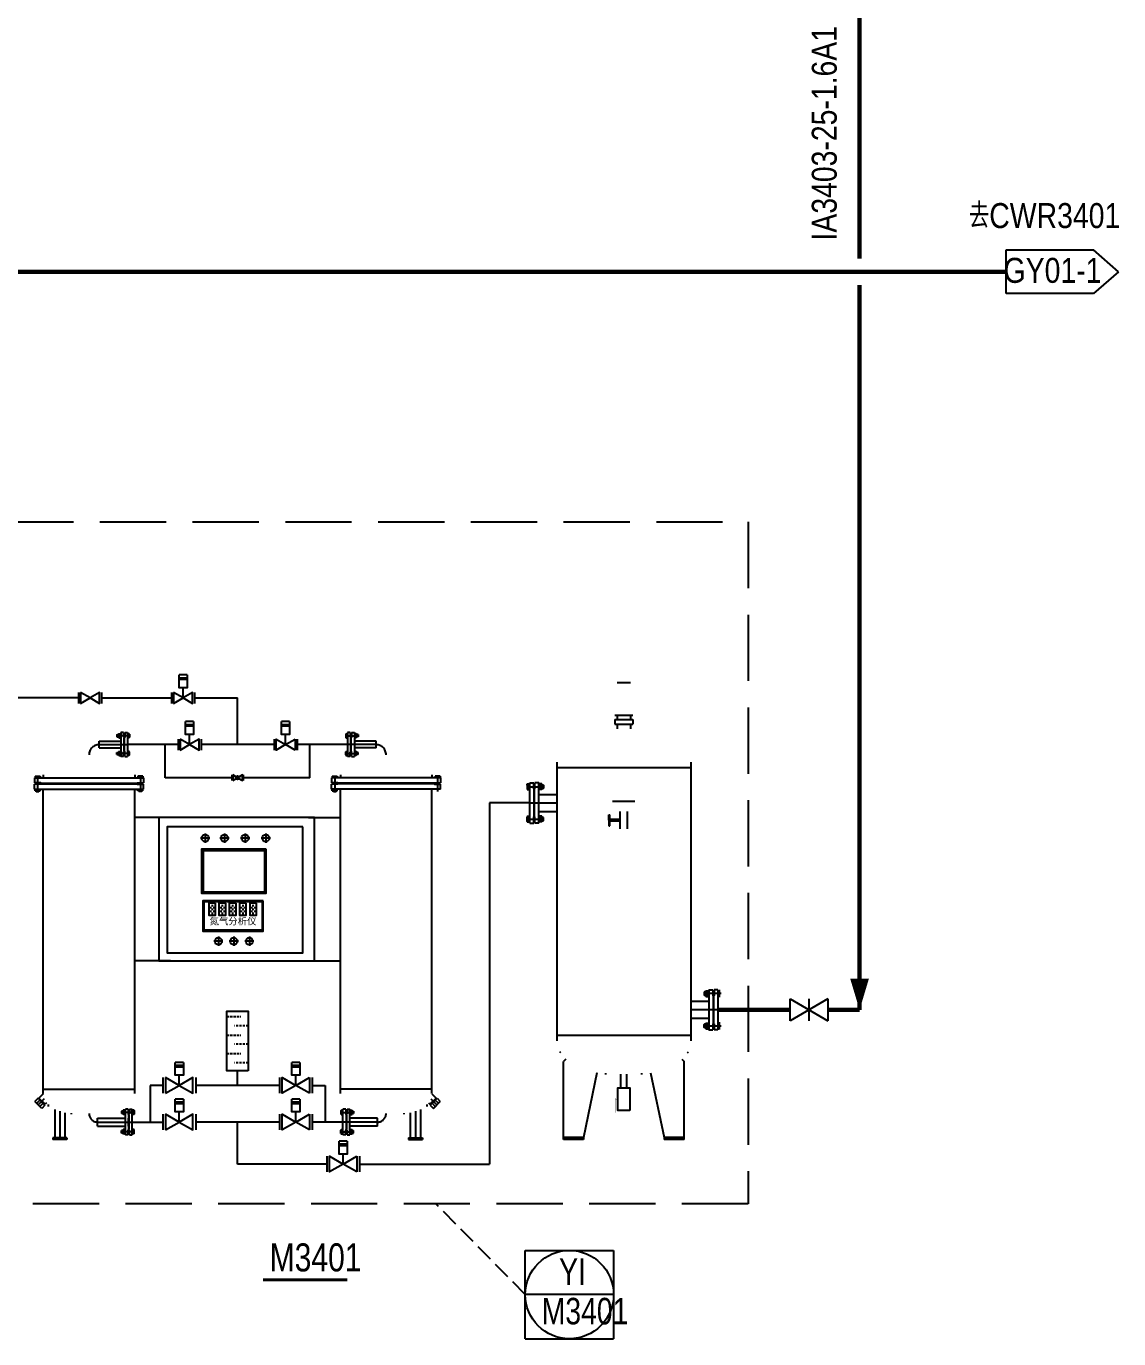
# Model space of a CAD drawing. Header units: millimetres. Extents: x 9671 to 25689, y -17516 to -2951.
# Drawn here: x 24796.7 to 24920.4, y -3363.1 to -3214.5 of the extents above; entities that cross this region are included whole.
import ezdxf
from ezdxf.enums import TextEntityAlignment as Align

# ---------------------------------------------------------------- set-up
doc = ezdxf.new("R2010")
doc.units = ezdxf.units.MM
for name, pattern in [('CENTER', [50.8, 31.75, -6.35, 6.35, -6.35]), ('DASH', [0.35, 0.25, -0.1]), ('HIDDEN', [0.375, 0.25, -0.125])]:
    doc.linetypes.add(name, pattern=pattern)
for name, color, linetype in [('instrument', 3, 'Continuous'), ('PUB_TEXT', 7, 'Continuous'), ('sb', 2, 'Continuous'), ('信号线', 6, 'DASH'), ('图框', 4, 'Continuous')]:
    doc.layers.add(name, color=color, linetype=linetype)
doc.layers.add('放空气管', color=7, linetype='o_LINE', lineweight=30)
doc.styles.add('SEI', font='vcadtxt1.shx', dxfattribs={"width": 0.8, "bigfont": 'vcadhz.shx'})
doc.styles.add('XUE 100', font='vcadtxt1.shx', dxfattribs={"width": 0.85, "bigfont": 'vcadhz.shx'})
doc.styles.add('标准绘图汉字', font='VCADTXT1', dxfattribs={"width": 0.8, "bigfont": 'VCADHZ'})
doc.linetypes.add('o_LINE', pattern='A,0.5,-0.2,["o",Standard,S=0.1,R=0,X=-0.1,Y=-0.05],-0.2', length=0.9)

msp = doc.modelspace()

# ---------------------------------------------------------------- linework, layer by layer
for p, q in [((24814.93, -3287.97), (24814, -3287.97)), ((24814.93, -3288.34), (24814, -3288.34)), ((24814.93, -3288.5), (24814, -3288.5)), ((24863.6, -3288.85), (24865.12, -3288.85)), ((24802.63, -3290.58), (24795.76, -3290.58)), ((24802.63, -3289.95), (24802.63, -3291.2)), ((24803.93, -3290.58), (24802.84, -3289.95)), ((24802.84, -3289.95), (24802.84, -3291.2)), ((24802.84, -3291.2), (24803.93, -3290.58)), ((24805.22, -3289.95), (24805.22, -3291.2)), ((24805.22, -3290.58), (24813.16, -3290.58)), ((24813.16, -3289.95), (24813.16, -3291.2)), ((24813.38, -3289.95), (24813.38, -3291.2)), ((24814.46, -3290.58), (24813.38, -3289.95)), ((24813.38, -3291.2), (24814.46, -3290.58)), ((24814.46, -3290.58), (24814.46, -3289.43)), ((24815.76, -3289.95), (24815.76, -3291.2)), ((24815.76, -3290.58), (24820.62, -3290.58)), ((24820.62, -3295.86), (24820.62, -3290.58)), ((24815.65, -3293.26), (24814.73, -3293.26)), ((24815.65, -3293.62), (24814.73, -3293.62)), ((24815.65, -3293.78), (24814.73, -3293.78)), ((24826.52, -3293.26), (24825.6, -3293.26)), ((24826.52, -3293.62), (24825.6, -3293.62)), ((24826.52, -3293.78), (24825.6, -3293.78)), ((24863.35, -3292.53), (24865.37, -3292.53)), ((24863.35, -3293.03), (24865.37, -3293.03)), ((24863.35, -3293.03), (24863.35, -3293.54)), ((24863.35, -3293.54), (24865.37, -3293.54)), ((24863.6, -3292.53), (24863.6, -3293.03)), ((24863.6, -3293.54), (24863.6, -3294.06)), ((24864.02, -3292.53), (24864.7, -3292.53)), ((24865.12, -3292.53), (24865.12, -3293.03)), ((24865.12, -3293.54), (24865.12, -3294.06)), ((24865.37, -3293.03), (24865.37, -3293.54)), ((24806.97, -3294.74), (24806.98, -3294.73)), ((24806.97, -3294.74), (24806.97, -3294.98)), ((24806.97, -3294.98), (24806.98, -3294.99)), ((24806.98, -3294.73), (24806.98, -3294.99)), ((24806.98, -3294.73), (24807.16, -3294.73)), ((24806.98, -3294.99), (24807.16, -3294.99)), ((24807.16, -3294.69), (24807.16, -3295.03)), ((24807.18, -3294.63), (24807.36, -3294.63)), ((24807.18, -3294.75), (24807.36, -3294.75)), ((24807.18, -3294.97), (24807.36, -3294.97)), ((24807.18, -3295.08), (24807.36, -3295.08)), ((24807.36, -3294.6), (24807.36, -3295.12)), ((24807.36, -3294.6), (24807.4, -3294.6)), ((24807.36, -3295.12), (24807.4, -3295.12)), ((24807.4, -3294.51), (24807.4, -3297.22)), ((24807.71, -3294.51), (24807.4, -3294.51)), ((24807.71, -3294.51), (24807.71, -3295.04)), ((24807.71, -3294.73), (24807.87, -3294.73)), ((24807.71, -3294.99), (24807.87, -3294.99)), ((24807.77, -3296.62), (24807.77, -3295.1)), ((24807.81, -3295.1), (24807.77, -3295.1)), ((24807.81, -3296.62), (24807.81, -3295.1)), ((24807.87, -3294.51), (24807.87, -3295.04)), ((24807.87, -3294.51), (24808.17, -3294.51)), ((24808.17, -3294.51), (24808.17, -3297.22)), ((24808.36, -3294.63), (24808.17, -3294.63)), ((24808.36, -3294.75), (24808.17, -3294.75)), ((24808.36, -3294.97), (24808.17, -3294.97)), ((24808.36, -3295.08), (24808.17, -3295.08)), ((24808.38, -3294.69), (24808.38, -3295.03)), ((24813.89, -3295.24), (24813.89, -3296.49)), ((24815.19, -3295.86), (24814.11, -3295.24)), ((24814.11, -3295.24), (24814.11, -3296.49)), ((24815.19, -3295.86), (24815.19, -3294.72)), ((24816.49, -3295.24), (24816.49, -3296.49)), ((24824.76, -3295.24), (24824.76, -3296.49)), ((24826.06, -3295.86), (24826.06, -3294.72)), ((24826.06, -3295.86), (24827.14, -3295.24)), ((24827.14, -3295.24), (24827.14, -3296.49)), ((24827.36, -3295.24), (24827.36, -3296.49)), ((24832.87, -3294.69), (24832.87, -3295.03)), ((24832.89, -3294.63), (24833.08, -3294.63)), ((24832.89, -3294.75), (24833.08, -3294.75)), ((24832.89, -3294.97), (24833.08, -3294.97)), ((24832.89, -3295.08), (24833.08, -3295.08)), ((24833.08, -3294.51), (24833.08, -3297.22)), ((24833.38, -3294.51), (24833.08, -3294.51)), ((24833.38, -3294.51), (24833.38, -3295.04)), ((24833.54, -3294.73), (24833.38, -3294.73)), ((24833.54, -3294.99), (24833.38, -3294.99)), ((24833.44, -3296.62), (24833.44, -3295.1)), ((24833.44, -3295.1), (24833.48, -3295.1)), ((24833.48, -3296.62), (24833.48, -3295.1)), ((24833.54, -3294.51), (24833.54, -3295.04)), ((24833.54, -3294.51), (24833.85, -3294.51)), ((24833.85, -3294.51), (24833.85, -3297.22)), ((24833.89, -3294.6), (24833.85, -3294.6)), ((24833.89, -3295.12), (24833.85, -3295.12)), ((24833.89, -3294.6), (24833.89, -3295.12)), ((24834.07, -3294.63), (24833.89, -3294.63)), ((24834.07, -3294.75), (24833.89, -3294.75)), ((24834.07, -3294.97), (24833.89, -3294.97)), ((24834.07, -3295.08), (24833.89, -3295.08)), ((24834.09, -3294.69), (24834.09, -3295.03)), ((24834.27, -3294.73), (24834.09, -3294.73)), ((24834.27, -3294.99), (24834.09, -3294.99)), ((24834.27, -3294.73), (24834.27, -3294.99)), ((24834.28, -3294.74), (24834.27, -3294.73)), ((24834.28, -3294.98), (24834.27, -3294.99)), ((24834.28, -3294.74), (24834.28, -3294.98)), ((24804.95, -3296.24), (24804.95, -3295.48)), ((24804.95, -3295.48), (24807.4, -3295.48)), ((24804.95, -3296.24), (24807.4, -3296.24)), ((24806.97, -3296.75), (24806.98, -3296.74)), ((24806.97, -3296.99), (24806.97, -3296.75)), ((24806.98, -3297), (24806.98, -3296.74)), ((24806.98, -3296.74), (24807.16, -3296.74)), ((24807.16, -3297.04), (24807.16, -3296.69)), ((24807.18, -3296.64), (24807.36, -3296.64)), ((24807.18, -3296.75), (24807.36, -3296.75)), ((24807.36, -3297.13), (24807.36, -3296.61)), ((24807.36, -3296.61), (24807.4, -3296.61)), ((24807.71, -3297.22), (24807.71, -3296.69)), ((24807.71, -3296.74), (24807.87, -3296.74)), ((24807.81, -3296.62), (24807.77, -3296.62)), ((24807.87, -3297.22), (24807.87, -3296.69)), ((24813.89, -3295.86), (24808.17, -3295.86)), ((24808.36, -3296.64), (24808.17, -3296.64)), ((24808.36, -3296.75), (24808.17, -3296.75)), ((24808.38, -3297.04), (24808.38, -3296.69)), ((24812.44, -3299.61), (24812.44, -3295.86)), ((24814.11, -3296.49), (24815.19, -3295.86)), ((24824.76, -3295.86), (24816.49, -3295.86)), ((24827.14, -3296.49), (24826.06, -3295.86)), ((24833.08, -3295.86), (24827.36, -3295.86)), ((24828.81, -3299.61), (24828.81, -3295.86)), ((24832.87, -3297.04), (24832.87, -3296.69)), ((24832.89, -3296.64), (24833.08, -3296.64)), ((24832.89, -3296.75), (24833.08, -3296.75)), ((24833.38, -3297.22), (24833.38, -3296.69)), ((24833.54, -3296.74), (24833.38, -3296.74)), ((24833.44, -3296.62), (24833.48, -3296.62)), ((24833.54, -3297.22), (24833.54, -3296.69)), ((24836.3, -3295.48), (24833.85, -3295.48)), ((24836.3, -3296.24), (24833.85, -3296.24)), ((24833.89, -3296.61), (24833.85, -3296.61)), ((24833.89, -3297.13), (24833.89, -3296.61)), ((24834.07, -3296.64), (24833.89, -3296.64)), ((24834.07, -3296.75), (24833.89, -3296.75)), ((24834.09, -3297.04), (24834.09, -3296.69)), ((24834.27, -3296.74), (24834.09, -3296.74)), ((24834.27, -3297), (24834.27, -3296.74)), ((24834.28, -3296.75), (24834.27, -3296.74)), ((24834.28, -3296.99), (24834.28, -3296.75)), ((24836.3, -3296.24), (24836.3, -3295.48)), ((24806.97, -3296.99), (24806.98, -3297)), ((24806.98, -3297), (24807.16, -3297)), ((24807.18, -3296.98), (24807.36, -3296.98)), ((24807.18, -3297.09), (24807.36, -3297.09)), ((24807.36, -3297.13), (24807.4, -3297.13)), ((24807.71, -3297.22), (24807.4, -3297.22)), ((24807.71, -3297), (24807.87, -3297)), ((24807.87, -3297.22), (24808.17, -3297.22)), ((24808.36, -3296.98), (24808.17, -3296.98)), ((24808.36, -3297.09), (24808.17, -3297.09)), ((24832.89, -3296.98), (24833.08, -3296.98)), ((24832.89, -3297.09), (24833.08, -3297.09)), ((24833.38, -3297.22), (24833.08, -3297.22)), ((24833.54, -3297), (24833.38, -3297)), ((24833.54, -3297.22), (24833.85, -3297.22)), ((24833.89, -3297.13), (24833.85, -3297.13)), ((24834.07, -3296.98), (24833.89, -3296.98)), ((24834.07, -3297.09), (24833.89, -3297.09)), ((24834.27, -3297), (24834.09, -3297)), ((24834.28, -3296.99), (24834.27, -3297)), ((24856.77, -3297.84), (24856.77, -3329.39)), ((24871.94, -3297.84), (24871.94, -3329.39)), ((24797.63, -3299.63), (24809.97, -3299.63)), ((24797.63, -3299.63), (24797.63, -3300.19)), ((24797.7, -3299.43), (24797.7, -3299.63)), ((24797.7, -3299.43), (24798.26, -3299.43)), ((24797.84, -3299.43), (24797.84, -3299.63)), ((24798.12, -3299.43), (24798.12, -3299.63)), ((24798.26, -3299.43), (24798.26, -3299.63)), ((24798.62, -3299.27), (24798.62, -3299.63)), ((24808.98, -3299.27), (24808.98, -3299.63)), ((24809.35, -3299.43), (24809.35, -3299.63)), ((24809.9, -3299.43), (24809.35, -3299.43)), ((24809.49, -3299.43), (24809.49, -3299.63)), ((24809.76, -3299.43), (24809.76, -3299.63)), ((24809.9, -3299.43), (24809.9, -3299.63)), ((24809.97, -3299.63), (24809.97, -3300.19)), ((24819.98, -3299.61), (24812.44, -3299.61)), ((24819.98, -3299.29), (24819.98, -3299.92)), ((24820.62, -3299.61), (24820.08, -3299.29)), ((24820.08, -3299.29), (24820.08, -3299.92)), ((24820.08, -3299.92), (24820.62, -3299.61)), ((24821.27, -3299.29), (24821.27, -3299.92)), ((24828.81, -3299.61), (24821.27, -3299.61)), ((24843.62, -3299.63), (24831.27, -3299.63)), ((24831.27, -3299.63), (24831.27, -3300.19)), ((24831.35, -3299.43), (24831.9, -3299.43)), ((24831.35, -3299.43), (24831.35, -3299.63)), ((24831.49, -3299.43), (24831.49, -3299.63)), ((24831.76, -3299.43), (24831.76, -3299.63)), ((24831.9, -3299.43), (24831.9, -3299.63)), ((24832.27, -3299.27), (24832.27, -3299.63)), ((24842.62, -3299.27), (24842.62, -3299.63)), ((24842.99, -3299.43), (24842.99, -3299.63)), ((24843.55, -3299.43), (24842.99, -3299.43)), ((24843.13, -3299.43), (24843.13, -3299.63)), ((24843.41, -3299.43), (24843.41, -3299.63)), ((24843.55, -3299.43), (24843.55, -3299.63)), ((24843.62, -3299.63), (24843.62, -3300.19)), ((24856.77, -3298.47), (24871.94, -3298.47)), ((24798.34, -3300.19), (24797.63, -3300.19)), ((24797.63, -3300.89), (24797.63, -3300.33)), ((24798.34, -3300.33), (24797.63, -3300.33)), ((24797.63, -3300.89), (24809.97, -3300.89)), ((24797.7, -3301.09), (24797.7, -3300.89)), ((24797.7, -3301.09), (24798.26, -3301.09)), ((24797.82, -3300.19), (24797.82, -3300.33)), ((24797.82, -3301.09), (24797.82, -3301.17)), ((24797.82, -3301.17), (24798.14, -3301.17)), ((24797.84, -3301.09), (24797.84, -3300.89)), ((24798.12, -3301.09), (24798.12, -3300.89)), ((24798.14, -3300.19), (24798.14, -3300.33)), ((24798.14, -3301.09), (24798.14, -3301.17)), ((24798.26, -3301.09), (24798.26, -3300.89)), ((24798.38, -3300.23), (24798.34, -3300.19)), ((24798.38, -3300.29), (24798.34, -3300.33)), ((24798.38, -3300.23), (24809.22, -3300.23)), ((24798.38, -3300.29), (24798.38, -3300.23)), ((24798.38, -3300.29), (24809.22, -3300.29)), ((24798.62, -3335.37), (24798.62, -3300.89)), ((24808.98, -3335.37), (24808.98, -3300.89)), ((24809.22, -3300.23), (24809.26, -3300.19)), ((24809.22, -3300.29), (24809.22, -3300.23)), ((24809.22, -3300.29), (24809.26, -3300.33)), ((24809.26, -3300.19), (24809.97, -3300.19)), ((24809.26, -3300.19), (24809.46, -3300.19)), ((24809.26, -3300.33), (24809.97, -3300.33)), ((24809.26, -3300.33), (24809.46, -3300.33)), ((24809.35, -3301.09), (24809.35, -3300.89)), ((24809.9, -3301.09), (24809.35, -3301.09)), ((24809.46, -3300.19), (24809.46, -3300.33)), ((24809.46, -3301.09), (24809.46, -3301.17)), ((24809.78, -3301.17), (24809.46, -3301.17)), ((24809.49, -3301.09), (24809.49, -3300.89)), ((24809.76, -3301.09), (24809.76, -3300.89)), ((24809.78, -3300.19), (24809.78, -3300.33)), ((24809.78, -3301.09), (24809.78, -3301.17)), ((24809.9, -3301.09), (24809.9, -3300.89)), ((24809.97, -3300.89), (24809.97, -3300.33)), ((24831.98, -3300.19), (24831.27, -3300.19)), ((24831.98, -3300.33), (24831.27, -3300.33)), ((24831.27, -3300.89), (24831.27, -3300.33)), ((24843.62, -3300.89), (24831.27, -3300.89)), ((24831.35, -3301.09), (24831.35, -3300.89)), ((24831.35, -3301.09), (24831.9, -3301.09)), ((24831.47, -3300.19), (24831.47, -3300.33)), ((24831.47, -3301.09), (24831.47, -3301.17)), ((24831.47, -3301.17), (24831.79, -3301.17)), ((24831.49, -3301.09), (24831.49, -3300.89)), ((24831.76, -3301.09), (24831.76, -3300.89)), ((24831.98, -3300.19), (24831.79, -3300.19)), ((24831.79, -3300.19), (24831.79, -3300.33)), ((24831.98, -3300.33), (24831.79, -3300.33)), ((24831.79, -3301.09), (24831.79, -3301.17)), ((24831.9, -3301.09), (24831.9, -3300.89)), ((24832.03, -3300.23), (24831.98, -3300.19)), ((24832.03, -3300.29), (24831.98, -3300.33)), ((24842.87, -3300.23), (24832.03, -3300.23)), ((24832.03, -3300.29), (24832.03, -3300.23)), ((24842.87, -3300.29), (24832.03, -3300.29)), ((24832.27, -3335.37), (24832.27, -3300.89)), ((24842.62, -3335.37), (24842.62, -3300.89)), ((24842.87, -3300.23), (24842.91, -3300.19)), ((24842.87, -3300.29), (24842.87, -3300.23)), ((24842.87, -3300.29), (24842.91, -3300.33)), ((24842.91, -3300.19), (24843.62, -3300.19)), ((24842.91, -3300.33), (24843.62, -3300.33)), ((24843.11, -3300.19), (24843.11, -3300.33)), ((24843.43, -3300.19), (24843.43, -3300.33)), ((24843.62, -3300.89), (24843.62, -3300.33)), ((24853.4, -3300.4), (24853.4, -3300.87)), ((24853.43, -3300.31), (24853.7, -3300.31)), ((24853.43, -3300.49), (24853.7, -3300.49)), ((24853.43, -3300.78), (24853.7, -3300.78)), ((24853.43, -3300.96), (24853.7, -3300.96)), ((24853.7, -3304.74), (24853.7, -3300.19)), ((24853.7, -3300.19), (24854.15, -3300.19)), ((24854.15, -3300.83), (24854.15, -3300.19)), ((24854.15, -3300.43), (24854.3, -3300.43)), ((24854.15, -3300.86), (24854.15, -3300.83)), ((24854.15, -3300.83), (24854.3, -3300.83)), ((24854.2, -3300.92), (24854.15, -3300.86)), ((24854.2, -3304.01), (24854.2, -3300.92)), ((24854.2, -3300.92), (24854.24, -3300.92)), ((24854.24, -3300.92), (24854.3, -3300.86)), ((24854.24, -3304.01), (24854.24, -3300.92)), ((24854.3, -3300.83), (24854.3, -3300.19)), ((24854.75, -3300.19), (24854.3, -3300.19)), ((24854.3, -3300.86), (24854.3, -3300.83)), ((24854.75, -3304.74), (24854.75, -3300.19)), ((24854.8, -3300.26), (24854.75, -3300.26)), ((24854.8, -3301.01), (24854.75, -3301.01)), ((24854.8, -3300.26), (24854.8, -3301.01)), ((24855.06, -3300.31), (24854.8, -3300.31)), ((24855.06, -3300.49), (24854.8, -3300.49)), ((24855.06, -3300.78), (24854.8, -3300.78)), ((24855.06, -3300.96), (24854.8, -3300.96)), ((24855.1, -3300.4), (24855.1, -3300.87)), ((24855.1, -3300.43), (24855.22, -3300.43)), ((24855.1, -3300.83), (24855.22, -3300.83)), ((24855.22, -3300.43), (24855.25, -3300.46)), ((24855.22, -3300.43), (24855.22, -3300.83)), ((24855.25, -3300.81), (24855.22, -3300.83)), ((24855.25, -3300.46), (24855.25, -3300.81)), ((24849.16, -3302.47), (24849.16, -3343.35)), ((24853.7, -3302.47), (24849.16, -3302.47)), ((24854.75, -3301.5), (24856.77, -3301.5)), ((24813.02, -3304.13), (24808.98, -3304.13)), ((24828.65, -3304.13), (24832.27, -3304.13)), ((24853.4, -3304.53), (24853.4, -3304.06)), ((24853.43, -3303.97), (24853.7, -3303.97)), ((24853.43, -3304.16), (24853.7, -3304.16)), ((24854.15, -3304.07), (24854.2, -3304.01)), ((24854.15, -3304.1), (24854.15, -3304.07)), ((24854.15, -3304.74), (24854.15, -3304.1)), ((24854.15, -3304.1), (24854.3, -3304.1)), ((24854.2, -3304.01), (24854.24, -3304.01)), ((24854.3, -3304.07), (24854.24, -3304.01)), ((24854.3, -3304.1), (24854.3, -3304.07)), ((24854.3, -3304.74), (24854.3, -3304.1)), ((24854.75, -3303.43), (24856.77, -3303.43)), ((24854.8, -3303.92), (24854.75, -3303.92)), ((24854.8, -3304.67), (24854.8, -3303.92)), ((24855.06, -3303.97), (24854.8, -3303.97)), ((24855.06, -3304.16), (24854.8, -3304.16)), ((24855.1, -3304.53), (24855.1, -3304.06)), ((24855.1, -3304.1), (24855.22, -3304.1)), ((24855.22, -3304.5), (24855.22, -3304.1)), ((24855.25, -3304.12), (24855.22, -3304.1)), ((24855.25, -3304.48), (24855.25, -3304.12)), ((24862.66, -3303.81), (24862.77, -3303.81)), ((24862.66, -3304.43), (24862.66, -3303.81)), ((24862.77, -3305.05), (24862.77, -3303.81)), ((24863.93, -3305.41), (24863.93, -3303.45)), ((24864.78, -3305.41), (24864.78, -3303.45)), ((24853.43, -3304.44), (24853.7, -3304.44)), ((24853.43, -3304.62), (24853.7, -3304.62)), ((24853.7, -3304.74), (24854.15, -3304.74)), ((24854.15, -3304.5), (24854.3, -3304.5)), ((24854.75, -3304.74), (24854.3, -3304.74)), ((24854.8, -3304.67), (24854.75, -3304.67)), ((24855.06, -3304.44), (24854.8, -3304.44)), ((24855.06, -3304.62), (24854.8, -3304.62)), ((24855.1, -3304.5), (24855.22, -3304.5)), ((24855.22, -3304.5), (24855.25, -3304.48)), ((24862.66, -3304.43), (24862.66, -3305.05)), ((24862.66, -3305.05), (24862.77, -3305.05)), ((24863.93, -3304.33), (24862.77, -3304.33)), ((24863.93, -3304.54), (24862.77, -3304.54)), ((24817.57, -3314.22), (24817.57, -3314.42)), ((24817.85, -3314.11), (24817.66, -3314.11)), ((24817.85, -3314.52), (24817.66, -3314.52)), ((24817.94, -3314.22), (24817.94, -3314.42)), ((24818.73, -3314.22), (24818.73, -3314.42)), ((24818.73, -3314.22), (24818.73, -3314.42)), ((24819.01, -3314.11), (24818.82, -3314.11)), ((24819.01, -3314.52), (24818.82, -3314.52)), ((24819.01, -3314.11), (24818.83, -3314.11)), ((24819.01, -3314.52), (24818.83, -3314.52)), ((24819.1, -3314.22), (24819.1, -3314.42)), ((24819.11, -3314.22), (24819.11, -3314.42)), ((24819.89, -3314.22), (24819.89, -3314.42)), ((24820.18, -3314.11), (24819.99, -3314.11)), ((24820.18, -3314.52), (24819.99, -3314.52)), ((24820.27, -3314.22), (24820.27, -3314.42)), ((24821.04, -3314.22), (24821.04, -3314.42)), ((24821.32, -3314.11), (24821.13, -3314.11)), ((24821.32, -3314.52), (24821.13, -3314.52)), ((24821.41, -3314.22), (24821.41, -3314.42)), ((24822.2, -3314.22), (24822.2, -3314.42)), ((24822.48, -3314.11), (24822.29, -3314.11)), ((24822.48, -3314.52), (24822.29, -3314.52)), ((24822.57, -3314.22), (24822.57, -3314.42)), ((24817.57, -3314.63), (24817.57, -3314.83)), ((24817.66, -3314.93), (24817.85, -3314.93)), ((24817.94, -3314.63), (24817.94, -3314.83)), ((24818.73, -3314.63), (24818.73, -3314.83)), ((24818.73, -3314.63), (24818.73, -3314.83)), ((24818.82, -3314.93), (24819.01, -3314.93)), ((24818.83, -3314.93), (24819.01, -3314.93)), ((24819.1, -3314.63), (24819.1, -3314.83)), ((24819.11, -3314.63), (24819.11, -3314.83)), ((24819.89, -3314.63), (24819.89, -3314.83)), ((24819.99, -3314.93), (24820.18, -3314.93)), ((24820.27, -3314.63), (24820.27, -3314.83)), ((24821.04, -3314.63), (24821.04, -3314.83)), ((24821.13, -3314.93), (24821.32, -3314.93)), ((24821.41, -3314.63), (24821.41, -3314.83)), ((24822.2, -3314.63), (24822.2, -3314.83)), ((24822.29, -3314.93), (24822.48, -3314.93)), ((24822.57, -3314.63), (24822.57, -3314.83)), ((24813.02, -3320.35), (24808.98, -3320.35)), ((24828.65, -3320.35), (24832.27, -3320.35)), ((24873.97, -3324.93), (24871.94, -3324.93)), ((24873.49, -3323.85), (24873.47, -3323.88)), ((24873.47, -3323.88), (24873.47, -3324.23)), ((24873.47, -3324.23), (24873.49, -3324.26)), ((24873.49, -3323.85), (24873.49, -3324.26)), ((24873.62, -3323.85), (24873.49, -3323.85)), ((24873.62, -3324.26), (24873.49, -3324.26)), ((24873.62, -3323.82), (24873.62, -3324.29)), ((24873.65, -3323.73), (24873.92, -3323.73)), ((24873.65, -3323.91), (24873.92, -3323.91)), ((24873.65, -3324.2), (24873.92, -3324.2)), ((24873.65, -3324.38), (24873.92, -3324.38)), ((24873.92, -3323.69), (24873.92, -3324.43)), ((24873.92, -3323.69), (24873.97, -3323.69)), ((24873.92, -3324.43), (24873.97, -3324.43)), ((24873.97, -3323.61), (24873.97, -3328.16)), ((24873.97, -3323.61), (24874.42, -3323.61)), ((24874.42, -3323.61), (24874.42, -3324.26)), ((24874.57, -3323.85), (24874.42, -3323.85)), ((24874.42, -3324.26), (24874.42, -3324.28)), ((24874.57, -3324.26), (24874.42, -3324.26)), ((24874.42, -3324.28), (24874.47, -3324.35)), ((24874.47, -3324.35), (24874.47, -3327.43)), ((24874.51, -3324.35), (24874.47, -3324.35)), ((24874.57, -3324.28), (24874.51, -3324.35)), ((24874.51, -3324.35), (24874.51, -3327.43)), ((24874.57, -3323.61), (24874.57, -3324.26)), ((24875.02, -3323.61), (24874.57, -3323.61)), ((24874.57, -3324.26), (24874.57, -3324.28)), ((24875.02, -3323.61), (24875.02, -3328.16)), ((24875.28, -3323.73), (24875.02, -3323.73)), ((24875.28, -3323.91), (24875.02, -3323.91)), ((24875.28, -3324.2), (24875.02, -3324.2)), ((24875.28, -3324.38), (24875.02, -3324.38)), ((24873.97, -3326.85), (24871.94, -3326.85)), ((24873.47, -3327.54), (24873.49, -3327.52)), ((24873.47, -3327.9), (24873.47, -3327.54)), ((24873.49, -3327.92), (24873.47, -3327.9)), ((24873.49, -3327.92), (24873.49, -3327.52)), ((24873.62, -3327.52), (24873.49, -3327.52)), ((24873.62, -3327.92), (24873.49, -3327.92)), ((24873.62, -3327.96), (24873.62, -3327.49)), ((24873.65, -3327.4), (24873.92, -3327.4)), ((24873.65, -3327.58), (24873.92, -3327.58)), ((24873.65, -3327.86), (24873.92, -3327.86)), ((24873.92, -3327.34), (24873.97, -3327.34)), ((24873.92, -3328.09), (24873.92, -3327.34)), ((24874.47, -3327.43), (24874.42, -3327.49)), ((24874.42, -3327.49), (24874.42, -3327.52)), ((24874.42, -3327.52), (24874.42, -3328.16)), ((24874.57, -3327.52), (24874.42, -3327.52)), ((24874.57, -3327.92), (24874.42, -3327.92)), ((24874.51, -3327.43), (24874.47, -3327.43)), ((24874.51, -3327.43), (24874.57, -3327.49)), ((24874.57, -3327.49), (24874.57, -3327.52)), ((24874.57, -3327.52), (24874.57, -3328.16)), ((24875.28, -3327.4), (24875.02, -3327.4)), ((24875.28, -3327.58), (24875.02, -3327.58)), ((24875.28, -3327.86), (24875.02, -3327.86)), ((24856.77, -3328.76), (24871.94, -3328.76)), ((24873.65, -3328.04), (24873.92, -3328.04)), ((24873.92, -3328.09), (24873.97, -3328.09)), ((24873.97, -3328.16), (24874.42, -3328.16)), ((24875.02, -3328.16), (24874.57, -3328.16)), ((24875.28, -3328.04), (24875.02, -3328.04)), ((24857.19, -3330.64), (24857.08, -3330.75)), ((24871.52, -3330.64), (24871.63, -3330.75)), ((24814.49, -3331.83), (24813.56, -3331.83)), ((24814.49, -3332.2), (24813.56, -3332.2)), ((24814.49, -3332.36), (24813.56, -3332.36)), ((24827.69, -3331.83), (24826.76, -3331.83)), ((24827.69, -3332.2), (24826.76, -3332.2)), ((24827.69, -3332.36), (24826.76, -3332.36)), ((24857.78, -3331.48), (24857.53, -3331.73)), ((24857.53, -3340.58), (24857.53, -3331.73)), ((24870.93, -3331.48), (24871.19, -3331.73)), ((24871.19, -3340.58), (24871.19, -3331.73)), ((24812.17, -3333.55), (24812.17, -3335.33)), ((24812.48, -3333.55), (24812.48, -3335.33)), ((24814.03, -3334.44), (24812.48, -3333.55)), ((24814.03, -3334.44), (24814.03, -3333.29)), ((24815.88, -3333.55), (24815.88, -3335.33)), ((24820.62, -3334.44), (24820.62, -3332.8)), ((24825.37, -3333.55), (24825.37, -3335.33)), ((24827.22, -3334.44), (24827.22, -3333.29)), ((24827.22, -3334.44), (24828.77, -3333.55)), ((24828.77, -3333.55), (24828.77, -3335.33)), ((24829.08, -3333.55), (24829.08, -3335.33)), ((24861.32, -3333.02), (24859.81, -3340.33)), ((24862.33, -3333.2), (24862.33, -3333.04)), ((24864.02, -3334.7), (24864.02, -3333.18)), ((24864.7, -3334.7), (24864.7, -3333.18)), ((24866.38, -3333.2), (24866.38, -3333.04)), ((24867.39, -3333.02), (24868.91, -3340.33)), ((24798.62, -3335.38), (24798.13, -3335.87)), ((24798.62, -3334.86), (24808.98, -3334.86)), ((24810.71, -3334.44), (24810.71, -3338.59)), ((24812.17, -3334.44), (24810.71, -3334.44)), ((24812.48, -3335.33), (24814.03, -3334.44)), ((24825.37, -3334.44), (24815.88, -3334.44)), ((24828.77, -3335.33), (24827.22, -3334.44)), ((24829.08, -3334.44), (24830.54, -3334.44)), ((24830.54, -3334.44), (24830.54, -3338.59)), ((24842.62, -3334.86), (24832.27, -3334.86)), ((24842.62, -3335.38), (24843.12, -3335.87)), ((24864.02, -3334.7), (24864.7, -3334.7)), ((24798.03, -3335.9), (24797.67, -3336.26)), ((24798.45, -3337.04), (24797.67, -3336.26)), ((24798.24, -3336.12), (24797.89, -3336.47)), ((24798.81, -3336.68), (24798.03, -3335.9)), ((24798.16, -3335.91), (24798.1, -3335.97)), ((24798.84, -3336.58), (24798.13, -3335.87)), ((24798.6, -3336.47), (24798.24, -3336.83)), ((24798.81, -3336.68), (24798.45, -3337.04)), ((24798.8, -3336.55), (24798.74, -3336.61)), ((24799, -3336.42), (24798.84, -3336.58)), ((24799.19, -3336.62), (24799.19, -3336.82)), ((24814.49, -3335.99), (24813.56, -3335.99)), ((24814.49, -3336.35), (24813.56, -3336.35)), ((24814.49, -3336.51), (24813.56, -3336.51)), ((24827.69, -3335.99), (24826.76, -3335.99)), ((24827.69, -3336.35), (24826.76, -3336.35)), ((24827.69, -3336.51), (24826.76, -3336.51)), ((24842.06, -3336.62), (24842.06, -3336.82)), ((24842.25, -3336.42), (24842.41, -3336.58)), ((24842.41, -3336.58), (24843.12, -3335.87)), ((24842.44, -3336.68), (24843.22, -3335.9)), ((24842.44, -3336.68), (24842.8, -3337.04)), ((24842.45, -3336.55), (24842.51, -3336.61)), ((24842.65, -3336.47), (24843.01, -3336.83)), ((24842.8, -3337.04), (24843.58, -3336.26)), ((24843.01, -3336.12), (24843.36, -3336.47)), ((24843.09, -3335.91), (24843.15, -3335.97)), ((24843.22, -3335.9), (24843.58, -3336.26)), ((24799.92, -3337.15), (24799.92, -3340.38)), ((24801.07, -3337.54), (24801.07, -3340.38)), ((24801.8, -3337.59), (24801.8, -3337.71)), ((24804.77, -3339.05), (24804.77, -3338.14)), ((24804.77, -3338.14), (24807.92, -3338.14)), ((24807.51, -3337.34), (24807.5, -3337.35)), ((24807.5, -3337.35), (24807.5, -3337.63)), ((24807.51, -3337.64), (24807.5, -3337.63)), ((24807.51, -3337.34), (24807.51, -3337.64)), ((24807.63, -3337.34), (24807.51, -3337.34)), ((24807.63, -3337.64), (24807.51, -3337.64)), ((24807.63, -3337.3), (24807.63, -3337.68)), ((24807.88, -3337.25), (24807.66, -3337.25)), ((24807.88, -3337.37), (24807.66, -3337.37)), ((24807.88, -3337.61), (24807.66, -3337.61)), ((24807.88, -3337.73), (24807.66, -3337.73)), ((24807.88, -3337.22), (24807.88, -3337.76)), ((24807.88, -3337.22), (24807.92, -3337.22)), ((24807.88, -3337.76), (24807.92, -3337.76)), ((24807.92, -3340.05), (24807.92, -3337.14)), ((24808.23, -3337.14), (24807.92, -3337.14)), ((24808.23, -3337.14), (24808.23, -3337.66)), ((24808.37, -3337.34), (24808.23, -3337.34)), ((24808.37, -3337.64), (24808.23, -3337.64)), ((24808.28, -3337.76), (24808.28, -3339.43)), ((24808.33, -3337.76), (24808.28, -3337.76)), ((24808.28, -3339.05), (24808.28, -3338.14)), ((24808.33, -3337.76), (24808.33, -3339.43)), ((24808.37, -3337.14), (24808.37, -3337.66)), ((24808.37, -3337.14), (24808.69, -3337.14)), ((24808.69, -3340.05), (24808.69, -3337.14)), ((24808.91, -3337.25), (24808.69, -3337.25)), ((24808.91, -3337.37), (24808.69, -3337.37)), ((24808.91, -3337.61), (24808.69, -3337.61)), ((24808.91, -3337.73), (24808.69, -3337.73)), ((24808.93, -3337.3), (24808.93, -3337.68)), ((24812.17, -3337.7), (24812.17, -3339.48)), ((24812.48, -3337.7), (24812.48, -3339.48)), ((24814.03, -3338.59), (24812.48, -3337.7)), ((24814.03, -3338.59), (24814.03, -3337.45)), ((24815.88, -3337.7), (24815.88, -3339.48)), ((24825.37, -3337.7), (24825.37, -3339.48)), ((24827.22, -3338.59), (24827.22, -3337.45)), ((24827.22, -3338.59), (24828.77, -3337.7)), ((24828.77, -3337.7), (24828.77, -3339.48)), ((24829.08, -3337.7), (24829.08, -3339.48)), ((24832.32, -3337.3), (24832.32, -3337.68)), ((24832.34, -3337.25), (24832.56, -3337.25)), ((24832.34, -3337.37), (24832.56, -3337.37)), ((24832.34, -3337.61), (24832.56, -3337.61)), ((24832.34, -3337.73), (24832.56, -3337.73)), ((24832.56, -3340.05), (24832.56, -3337.14)), ((24832.88, -3337.14), (24832.56, -3337.14)), ((24832.88, -3337.14), (24832.88, -3337.66)), ((24832.88, -3337.34), (24833.02, -3337.34)), ((24832.88, -3337.64), (24833.02, -3337.64)), ((24832.92, -3337.76), (24832.92, -3339.43)), ((24832.92, -3337.76), (24832.97, -3337.76)), ((24832.97, -3337.76), (24832.97, -3339.43)), ((24832.97, -3339.05), (24832.97, -3338.14)), ((24833.02, -3337.14), (24833.02, -3337.66)), ((24833.02, -3337.14), (24833.33, -3337.14)), ((24833.33, -3340.05), (24833.33, -3337.14)), ((24833.37, -3337.22), (24833.33, -3337.22)), ((24833.37, -3337.76), (24833.33, -3337.76)), ((24836.48, -3338.14), (24833.33, -3338.14)), ((24833.37, -3337.22), (24833.37, -3337.76)), ((24833.37, -3337.25), (24833.59, -3337.25)), ((24833.37, -3337.37), (24833.59, -3337.37)), ((24833.37, -3337.61), (24833.59, -3337.61)), ((24833.37, -3337.73), (24833.59, -3337.73)), ((24833.61, -3337.3), (24833.61, -3337.68)), ((24833.61, -3337.34), (24833.74, -3337.34)), ((24833.61, -3337.64), (24833.74, -3337.64)), ((24833.74, -3337.34), (24833.75, -3337.35)), ((24833.74, -3337.34), (24833.74, -3337.64)), ((24833.74, -3337.64), (24833.75, -3337.63)), ((24833.75, -3337.35), (24833.75, -3337.63)), ((24836.48, -3339.05), (24836.48, -3338.14)), ((24839.45, -3337.59), (24839.45, -3337.71)), ((24840.18, -3337.54), (24840.18, -3340.38)), ((24841.33, -3337.15), (24841.33, -3340.38)), ((24804.77, -3339.05), (24807.92, -3339.05)), ((24807.51, -3339.55), (24807.5, -3339.56)), ((24807.5, -3339.84), (24807.5, -3339.56)), ((24807.51, -3339.85), (24807.5, -3339.84)), ((24807.63, -3339.55), (24807.51, -3339.55)), ((24807.51, -3339.85), (24807.51, -3339.55)), ((24807.63, -3339.85), (24807.51, -3339.85)), ((24807.63, -3339.88), (24807.63, -3339.51)), ((24807.88, -3339.45), (24807.66, -3339.45)), ((24807.88, -3339.58), (24807.66, -3339.58)), ((24807.88, -3339.82), (24807.66, -3339.82)), ((24807.88, -3339.97), (24807.88, -3339.43)), ((24807.88, -3339.43), (24807.92, -3339.43)), ((24808.23, -3340.05), (24808.23, -3339.52)), ((24808.37, -3339.55), (24808.23, -3339.55)), ((24808.37, -3339.85), (24808.23, -3339.85)), ((24808.33, -3339.43), (24808.28, -3339.43)), ((24808.37, -3340.05), (24808.37, -3339.52)), ((24808.69, -3338.59), (24812.17, -3338.59)), ((24808.91, -3339.45), (24808.69, -3339.45)), ((24808.91, -3339.58), (24808.69, -3339.58)), ((24808.91, -3339.82), (24808.69, -3339.82)), ((24808.93, -3339.88), (24808.93, -3339.51)), ((24812.48, -3339.48), (24814.03, -3338.59)), ((24825.37, -3338.59), (24815.88, -3338.59)), ((24820.62, -3343.35), (24820.62, -3338.59)), ((24828.77, -3339.48), (24827.22, -3338.59)), ((24832.56, -3338.59), (24829.08, -3338.59)), ((24832.32, -3339.88), (24832.32, -3339.51)), ((24832.34, -3339.45), (24832.56, -3339.45)), ((24832.34, -3339.58), (24832.56, -3339.58)), ((24832.34, -3339.82), (24832.56, -3339.82)), ((24832.88, -3340.05), (24832.88, -3339.52)), ((24832.88, -3339.55), (24833.02, -3339.55)), ((24832.88, -3339.85), (24833.02, -3339.85)), ((24832.92, -3339.43), (24832.97, -3339.43)), ((24833.02, -3340.05), (24833.02, -3339.52)), ((24836.48, -3339.05), (24833.33, -3339.05)), ((24833.37, -3339.43), (24833.33, -3339.43)), ((24833.37, -3339.97), (24833.37, -3339.43)), ((24833.37, -3339.45), (24833.59, -3339.45)), ((24833.37, -3339.58), (24833.59, -3339.58)), ((24833.37, -3339.82), (24833.59, -3339.82)), ((24833.61, -3339.88), (24833.61, -3339.51)), ((24833.61, -3339.55), (24833.74, -3339.55)), ((24833.61, -3339.85), (24833.74, -3339.85)), ((24833.74, -3339.85), (24833.74, -3339.55)), ((24833.74, -3339.55), (24833.75, -3339.56)), ((24833.74, -3339.85), (24833.75, -3339.84)), ((24833.75, -3339.84), (24833.75, -3339.56)), ((24801.29, -3340.38), (24799.69, -3340.38)), ((24801.29, -3340.58), (24799.69, -3340.58)), ((24801.29, -3340.38), (24801.29, -3340.58)), ((24807.88, -3339.94), (24807.66, -3339.94)), ((24807.88, -3339.97), (24807.92, -3339.97)), ((24808.23, -3340.05), (24807.92, -3340.05)), ((24808.37, -3340.05), (24808.69, -3340.05)), ((24808.91, -3339.94), (24808.69, -3339.94)), ((24833.04, -3340.75), (24832.11, -3340.75)), ((24833.04, -3341.11), (24832.11, -3341.11)), ((24833.04, -3341.27), (24832.11, -3341.27)), ((24832.34, -3339.94), (24832.56, -3339.94)), ((24832.88, -3340.05), (24832.56, -3340.05)), ((24833.02, -3340.05), (24833.33, -3340.05)), ((24833.37, -3339.97), (24833.33, -3339.97)), ((24833.37, -3339.94), (24833.59, -3339.94)), ((24839.96, -3340.38), (24841.56, -3340.38)), ((24839.96, -3340.38), (24839.96, -3340.58)), ((24839.96, -3340.58), (24841.56, -3340.58)), ((24859.81, -3340.33), (24857.53, -3340.33)), ((24859.81, -3340.58), (24857.53, -3340.58)), ((24859.81, -3340.33), (24859.81, -3340.58)), ((24871.19, -3340.33), (24868.91, -3340.33)), ((24868.91, -3340.33), (24868.91, -3340.58)), ((24871.19, -3340.58), (24868.91, -3340.58)), ((24830.72, -3342.46), (24830.72, -3344.24)), ((24832.57, -3343.35), (24832.57, -3342.21)), ((24832.57, -3343.35), (24834.12, -3342.46)), ((24834.12, -3342.46), (24834.12, -3344.24)), ((24834.43, -3342.46), (24834.43, -3344.24)), ((24830.72, -3343.35), (24820.62, -3343.35)), ((24834.12, -3344.24), (24832.57, -3343.35)), ((24834.43, -3343.35), (24849.16, -3343.35))]:
    msp.add_line(p, q)
at = {"color": 1, "linetype": 'CENTER'}
for p, q in [((24808.42, -3294.86), (24806.96, -3294.86)), ((24832.83, -3294.86), (24834.29, -3294.86)), ((24804.95, -3295.86), (24808.17, -3295.86)), ((24836.3, -3295.86), (24833.08, -3295.86)), ((24808.42, -3296.87), (24806.96, -3296.87)), ((24832.83, -3296.87), (24834.29, -3296.87)), ((24797.98, -3299.43), (24797.98, -3301.17)), ((24809.62, -3299.43), (24809.62, -3301.17)), ((24831.63, -3299.43), (24831.63, -3301.17)), ((24843.27, -3299.43), (24843.27, -3301.17)), ((24853.33, -3300.63), (24855.25, -3300.63)), ((24853.7, -3302.47), (24856.77, -3302.47)), ((24863.09, -3302.26), (24865.62, -3302.26)), ((24853.33, -3304.3), (24855.25, -3304.3)), ((24875.38, -3324.05), (24873.47, -3324.05)), ((24875.02, -3325.89), (24871.94, -3325.89)), ((24875.38, -3327.72), (24873.47, -3327.72)), ((24798.74, -3335.97), (24798.06, -3336.65)), ((24842.51, -3335.97), (24843.19, -3336.65)), ((24800.49, -3337.37), (24800.49, -3340.58)), ((24808.93, -3337.49), (24807.45, -3337.49)), ((24832.32, -3337.49), (24833.79, -3337.49)), ((24840.76, -3337.37), (24840.76, -3340.58)), ((24804.77, -3338.59), (24808.69, -3338.59)), ((24808.93, -3339.7), (24807.45, -3339.7)), ((24832.32, -3339.7), (24833.79, -3339.7)), ((24836.48, -3338.59), (24832.56, -3338.59)), ((24858.67, -3340.58), (24858.67, -3340.33)), ((24870.05, -3340.58), (24870.05, -3340.33))]:
    msp.add_line(p, q, dxfattribs=at)
at = {"color": 1}
for p, q in [((24806.97, -3294.74), (24807.16, -3294.74)), ((24806.97, -3294.98), (24807.16, -3294.98)), ((24834.28, -3294.74), (24834.09, -3294.74)), ((24834.28, -3294.98), (24834.09, -3294.98)), ((24806.97, -3296.75), (24807.16, -3296.75)), ((24834.28, -3296.75), (24834.09, -3296.75)), ((24806.97, -3296.99), (24807.16, -3296.99)), ((24834.28, -3296.99), (24834.09, -3296.99)), ((24817.47, -3306.44), (24816.44, -3306.44)), ((24816.96, -3305.92), (24816.96, -3306.97)), ((24819.66, -3306.44), (24818.62, -3306.44)), ((24819.15, -3305.92), (24819.15, -3306.97)), ((24822, -3306.44), (24820.96, -3306.44)), ((24821.49, -3305.92), (24821.49, -3306.97)), ((24824.34, -3306.44), (24823.3, -3306.44)), ((24823.83, -3305.92), (24823.83, -3306.97)), ((24818.97, -3318.12), (24817.93, -3318.12)), ((24818.46, -3317.6), (24818.46, -3318.64)), ((24820.72, -3318.12), (24819.68, -3318.12)), ((24820.72, -3318.12), (24819.68, -3318.12)), ((24820.21, -3317.6), (24820.21, -3318.64)), ((24820.21, -3317.6), (24820.21, -3318.64)), ((24822.47, -3318.12), (24821.43, -3318.12)), ((24821.96, -3317.6), (24821.96, -3318.64)), ((24807.63, -3337.35), (24807.5, -3337.35)), ((24807.63, -3337.63), (24807.5, -3337.63)), ((24833.61, -3337.35), (24833.75, -3337.35)), ((24833.61, -3337.63), (24833.75, -3337.63)), ((24807.63, -3339.56), (24807.5, -3339.56)), ((24807.63, -3339.84), (24807.5, -3339.84)), ((24833.61, -3339.56), (24833.75, -3339.56)), ((24833.61, -3339.84), (24833.75, -3339.84))]:
    msp.add_line(p, q, dxfattribs=at)
at = {"color": 4}
for p, q in [((24855.1, -3300.46), (24855.25, -3300.46)), ((24855.1, -3300.81), (24855.25, -3300.81)), ((24855.1, -3304.12), (24855.25, -3304.12)), ((24855.1, -3304.48), (24855.25, -3304.48)), ((24873.62, -3323.88), (24873.47, -3323.88)), ((24873.62, -3324.23), (24873.47, -3324.23)), ((24873.62, -3327.54), (24873.47, -3327.54)), ((24873.62, -3327.9), (24873.47, -3327.9))]:
    msp.add_line(p, q, dxfattribs=at)
at = {"color": 3, "linetype": 'HIDDEN'}
for p, q in [((24819.42, -3326.63), (24821.01, -3326.63)), ((24821.83, -3327.68), (24820.27, -3327.68)), ((24819.42, -3328.74), (24821.01, -3328.74)), ((24819.42, -3330.84), (24821.01, -3330.84)), ((24821.83, -3329.79), (24820.27, -3329.79)), ((24821.83, -3331.9), (24820.27, -3331.9))]:
    msp.add_line(p, q, dxfattribs=at)
at = {"linetype": 'CENTER'}
for p, q in [((24799.69, -3340.38), (24799.69, -3340.58)), ((24841.56, -3340.38), (24841.56, -3340.58))]:
    msp.add_line(p, q, dxfattribs=at)
for points in [[(24814.93, -3287.97), (24814.93, -3289.43), (24814, -3289.43), (24814, -3287.97)], [(24815.65, -3293.26), (24815.65, -3294.72), (24814.73, -3294.72), (24814.73, -3293.26)], [(24826.52, -3293.26), (24826.52, -3294.72), (24825.6, -3294.72), (24825.6, -3293.26)], [(24814.49, -3331.83), (24814.49, -3333.29), (24813.56, -3333.29), (24813.56, -3331.83)], [(24827.69, -3331.83), (24827.69, -3333.29), (24826.76, -3333.29), (24826.76, -3331.83)], [(24814.49, -3335.99), (24814.49, -3337.45), (24813.56, -3337.45), (24813.56, -3335.99)], [(24827.69, -3335.99), (24827.69, -3337.45), (24826.76, -3337.45), (24826.76, -3335.99)], [(24833.04, -3340.75), (24833.04, -3342.21), (24832.11, -3342.21), (24832.11, -3340.75)]]:
    msp.add_lwpolyline(points)
for points in [[(24803.93, -3290.58), (24805.01, -3291.2), (24805.01, -3289.95)], [(24814.46, -3290.58), (24815.54, -3291.2), (24815.54, -3289.95)], [(24815.19, -3295.86), (24816.27, -3296.49), (24816.27, -3295.24)], [(24826.06, -3295.86), (24824.98, -3296.49), (24824.98, -3295.24)], [(24820.62, -3299.61), (24821.17, -3299.92), (24821.17, -3299.29)], [(24829.32, -3304.13), (24811.72, -3304.13), (24811.72, -3320.35), (24829.32, -3320.35)], [(24828.03, -3305.18), (24812.66, -3305.18), (24812.66, -3319.42), (24828.03, -3319.42)], [(24823.86, -3307.71), (24816.55, -3307.71), (24816.55, -3312.68), (24823.86, -3312.68)], [(24823.72, -3307.87), (24816.72, -3307.87), (24816.72, -3312.54), (24823.72, -3312.54)], [(24823.52, -3313.55), (24816.71, -3313.55), (24816.71, -3316.97), (24823.52, -3316.97)], [(24823.43, -3313.65), (24816.81, -3313.65), (24816.81, -3316.83), (24823.43, -3316.83)], [(24821.83, -3332.8), (24819.42, -3332.8), (24819.42, -3326.03), (24821.83, -3326.03)], [(24814.03, -3334.44), (24815.57, -3335.33), (24815.57, -3333.55)], [(24827.22, -3334.44), (24825.68, -3335.33), (24825.68, -3333.55)], [(24865.02, -3337.28), (24863.69, -3337.28), (24863.69, -3334.7), (24865.02, -3334.7)], [(24814.03, -3338.59), (24815.57, -3339.48), (24815.57, -3337.7)], [(24827.22, -3338.59), (24825.68, -3339.48), (24825.68, -3337.7)], [(24832.57, -3343.35), (24831.03, -3344.24), (24831.03, -3342.46)]]:
    msp.add_lwpolyline(points, close=True)
at = {"color": 1}
for points in [[(24818.12, -3313.83), (24817.36, -3313.83), (24817.36, -3315.17), (24818.12, -3315.17)], [(24819.29, -3313.83), (24818.52, -3313.83), (24818.52, -3315.17), (24819.29, -3315.17)], [(24819.29, -3313.83), (24818.52, -3313.83), (24818.52, -3315.17), (24819.29, -3315.17)], [(24820.45, -3313.83), (24819.69, -3313.83), (24819.69, -3315.17), (24820.45, -3315.17)], [(24821.6, -3313.83), (24820.83, -3313.83), (24820.83, -3315.17), (24821.6, -3315.17)], [(24822.78, -3313.83), (24822.01, -3313.83), (24822.01, -3315.17), (24822.78, -3315.17)]]:
    msp.add_lwpolyline(points, close=True, dxfattribs=at)
msp.add_lwpolyline([(24891.05, -3325.89, 0, 2.12, 0), (24891.05, -3322.36, 2.12, 2.12, 0)], format="xyseb")
at = {"const_width": 0.0506}
for points in [[(24863.69, -3335.99), (24863.39, -3335.99)], [(24863.42, -3335.88), (24863.42, -3337.54)]]:
    msp.add_lwpolyline(points, dxfattribs=at)
for centre, radius in [((24820.62, -3299.61), 0.209), ((24816.96, -3306.45), 0.4), ((24819.14, -3306.45), 0.4), ((24821.48, -3306.45), 0.4), ((24823.82, -3306.45), 0.4), ((24818.46, -3318.12), 0.4), ((24820.2, -3318.12), 0.4), ((24821.95, -3318.12), 0.4)]:
    msp.add_circle(centre, radius)
for centre, radius, start, end in [((24807.24, -3294.69), 0.081, 135.976, 224.024), ((24807.45, -3294.86), 0.29, 157.2015, 202.7985), ((24807.24, -3295.03), 0.081, 136.0123, 223.9877), ((24807.81, -3295.01), 0.102, 196.0816, 245.7617), ((24807.77, -3295.01), 0.102, 294.2383, 343.9184), ((24808.3, -3294.69), 0.081, 315.976, 44.024), ((24808.09, -3294.86), 0.29, 337.2015, 22.7985), ((24808.3, -3295.03), 0.081, 316.0123, 43.9877), ((24832.95, -3294.69), 0.081, 135.976, 224.024), ((24833.16, -3294.86), 0.29, 157.2015, 202.7985), ((24832.95, -3295.03), 0.081, 136.0123, 223.9877), ((24833.48, -3295.01), 0.102, 196.0816, 245.7617), ((24833.44, -3295.01), 0.102, 294.2383, 343.9184), ((24834.01, -3294.69), 0.081, 315.976, 44.024), ((24833.8, -3294.86), 0.29, 337.2015, 22.7985), ((24834.01, -3295.03), 0.081, 316.0123, 43.9877), ((24807.24, -3296.7), 0.081, 136.0123, 223.9877), ((24807.45, -3296.87), 0.29, 157.2015, 202.7985), ((24807.81, -3296.72), 0.102, 114.2383, 163.9184), ((24807.77, -3296.72), 0.102, 16.0816, 65.7617), ((24808.3, -3296.7), 0.081, 316.0123, 43.9877), ((24808.09, -3296.87), 0.29, 337.2015, 22.7985), ((24832.95, -3296.7), 0.081, 136.0123, 223.9877), ((24833.16, -3296.87), 0.29, 157.2015, 202.7985), ((24833.48, -3296.72), 0.102, 114.2383, 163.9184), ((24833.44, -3296.72), 0.102, 16.0816, 65.7617), ((24834.01, -3296.7), 0.081, 316.0123, 43.9877), ((24833.8, -3296.87), 0.29, 337.2015, 22.7985), ((24807.24, -3297.03), 0.081, 135.976, 224.024), ((24808.3, -3297.03), 0.081, 315.976, 44.024), ((24832.95, -3297.03), 0.081, 135.976, 224.024), ((24834.01, -3297.03), 0.081, 315.976, 44.024), ((24853.52, -3300.4), 0.126, 135.3643, 224.6357), ((24853.7, -3300.63), 0.3, 151.5224, 208.4776), ((24853.53, -3300.87), 0.132, 136.4125, 223.5875), ((24854.97, -3300.4), 0.126, 315.3643, 44.6357), ((24854.8, -3300.63), 0.3, 331.5224, 28.4776), ((24854.97, -3300.87), 0.132, 316.4125, 43.5875), ((24853.53, -3304.07), 0.132, 136.4125, 223.5875), ((24853.7, -3304.3), 0.3, 151.5224, 208.4776), ((24854.97, -3304.07), 0.132, 316.4125, 43.5875), ((24854.8, -3304.3), 0.3, 331.5224, 28.4776), ((24853.52, -3304.53), 0.126, 135.3643, 224.6357), ((24854.97, -3304.53), 0.126, 315.3643, 44.6357), ((24873.74, -3323.82), 0.126, 135.3643, 224.6357), ((24873.92, -3324.05), 0.3, 151.5224, 208.4776), ((24873.75, -3324.29), 0.132, 136.4125, 223.5875), ((24873.75, -3327.49), 0.132, 136.4125, 223.5875), ((24873.92, -3327.72), 0.3, 151.5224, 208.4776), ((24873.74, -3327.95), 0.126, 135.3643, 224.6357), ((24807.73, -3337.31), 0.0914, 138.1883, 221.8117), ((24807.97, -3337.49), 0.332, 158.4518, 201.5482), ((24807.73, -3337.67), 0.0914, 138.1463, 221.8537), ((24808.39, -3337.64), 0.163, 187.3542, 224.9375), ((24808.21, -3337.64), 0.163, 315.0625, 352.6458), ((24808.84, -3337.31), 0.0914, 318.1463, 41.8537), ((24808.6, -3337.49), 0.332, 338.4518, 21.5482), ((24808.84, -3337.67), 0.0914, 318.1883, 41.8117), ((24832.41, -3337.31), 0.0914, 138.1463, 221.8537), ((24832.65, -3337.49), 0.332, 158.4518, 201.5482), ((24832.41, -3337.67), 0.0914, 138.1883, 221.8117), ((24833.04, -3337.64), 0.163, 187.3542, 224.9375), ((24832.86, -3337.64), 0.163, 315.0625, 352.6458), ((24833.52, -3337.31), 0.0914, 318.1883, 41.8117), ((24833.28, -3337.49), 0.332, 338.4518, 21.5482), ((24833.52, -3337.67), 0.0914, 318.1463, 41.8537), ((24807.73, -3339.51), 0.0914, 138.1463, 221.8537), ((24807.97, -3339.7), 0.332, 158.4518, 201.5482), ((24807.73, -3339.88), 0.0914, 138.1883, 221.8117), ((24808.39, -3339.54), 0.163, 135.0625, 172.6458), ((24808.21, -3339.54), 0.163, 7.3542, 44.9375), ((24808.84, -3339.51), 0.0914, 318.1883, 41.8117), ((24808.6, -3339.7), 0.332, 338.4518, 21.5482), ((24808.84, -3339.88), 0.0914, 318.1463, 41.8537), ((24832.41, -3339.51), 0.0914, 138.1883, 221.8117), ((24832.65, -3339.7), 0.332, 158.4518, 201.5482), ((24832.41, -3339.88), 0.0914, 138.1463, 221.8537), ((24833.04, -3339.54), 0.163, 135.0625, 172.6458), ((24832.86, -3339.54), 0.163, 7.3542, 44.9375), ((24833.52, -3339.51), 0.0914, 318.1463, 41.8537), ((24833.28, -3339.7), 0.332, 338.4518, 21.5482), ((24833.52, -3339.88), 0.0914, 318.1883, 41.8117)]:
    msp.add_arc(centre, radius, start, end)
at = {"color": 1, "linetype": 'CENTER'}
for centre, radius, start, end in [((24804.95, -3297.01), 1.14, 90, 180), ((24836.3, -3297.01), 1.14, 0, 90), ((24804.77, -3337.63), 0.963, 180, 270), ((24836.48, -3337.63), 0.963, 270, 0)]:
    msp.add_arc(centre, radius, start, end, dxfattribs=at)
at = {"layer": 'instrument', "color": 4}
for p, q in [((24853.2, -3353.12), (24863.2, -3353.12)), ((24853.2, -3363.12), (24853.2, -3353.12)), ((24863.2, -3353.12), (24863.2, -3363.12)), ((24863.2, -3358.12), (24853.2, -3358.12)), ((24853.2, -3363.12), (24863.2, -3363.12))]:
    msp.add_line(p, q, dxfattribs=at)
msp.add_circle((24858.2, -3358.12), 5, dxfattribs=at)
at = {"layer": 'sb', "linetype": 'DASH', "ltscale": 30}
for p, q in [((24595.04, -3270.66), (24878.44, -3270.66)), ((24878.44, -3270.66), (24878.44, -3347.83)), ((24878.44, -3347.83), (24595.04, -3347.83))]:
    msp.add_line(p, q, dxfattribs=at)
at = {"layer": '信号线', "color": 4, "ltscale": 8}
msp.add_line((24853.2, -3358.12), (24843.09, -3347.83), dxfattribs=at)
at = {"layer": '图框', "color": 2}
for p, q in [((24907.65, -3239.87), (24917.54, -3239.87)), ((24907.65, -3244.81), (24907.65, -3239.87)), ((24920.37, -3242.34), (24917.54, -3239.87)), ((24920.37, -3242.34), (24917.54, -3244.81)), ((24917.54, -3244.81), (24907.65, -3244.81)), ((24883.21, -3327.12), (24883.21, -3324.65)), ((24883.21, -3324.65), (24887.45, -3327.12)), ((24887.45, -3324.65), (24883.21, -3327.12)), ((24885.33, -3327.12), (24885.33, -3324.65)), ((24887.45, -3324.65), (24887.45, -3327.12))]:
    msp.add_line(p, q, dxfattribs=at)
at = {"layer": '图框', "color": 7, "const_width": 0.353}
msp.add_lwpolyline([(24823.51, -3356.46), (24833.06, -3356.46)], dxfattribs=at)
at = {"layer": '放空气管', "linetype": 'ByBlock', "ltscale": 200, "const_width": 0.5, "elevation": 27.37}
for points in [[(24891.05, -3176.5), (24891.05, -3240.84)], [(24891.05, -3243.84), (24891.05, -3325.89)]]:
    msp.add_lwpolyline(points, dxfattribs=at)
at = {"layer": '放空气管', "linetype": 'ByBlock', "ltscale": 200, "const_width": 0.5}
for points in [[(24654.22, -3242.34), (24907.65, -3242.34)], [(24883.21, -3325.89), (24875.02, -3325.89)], [(24891.05, -3325.89), (24887.45, -3325.89)]]:
    msp.add_lwpolyline(points, dxfattribs=at)

# ---------------------------------------------------------------- texts
msp.add_text('氮气分析仪', height=0.757).set_placement((24817.46, -3316.24))
at = {"layer": 'PUB_TEXT', "color": 4, "style": 'SEI', "width": 0.8}
for s, p in [('YI', (24857.03, -3357.03)), ('M3401', (24855.06, -3361.49))]:
    msp.add_text(s, height=3, dxfattribs=at).set_placement(p)
at = {"layer": '图框', "color": 7, "insert": (24824.26, -3352.32), "char_height": 3.178, "width": 2851.3784, "attachment_point": 1, "style": '标准绘图汉字'}
msp.add_mtext('M3401', dxfattribs=at)
at = {"layer": '放空气管', "linetype": 'ByBlock', "ltscale": 200, "insert": (24885.64, -3238.8), "char_height": 2.8252, "width": 2851.3784, "attachment_point": 1, "rotation": 90, "style": 'XUE 100'}
msp.add_mtext('IA3403-25-1.6A1', dxfattribs=at)
at = {"layer": '放空气管', "linetype": 'ByBlock', "ltscale": 200, "style": 'XUE 100', "width": 0.85}
for tag, p in [('去CWR3401', (24912.01, -3235.98)), ('GY01-1', (24912.9, -3242.18))]:
    msp.add_attdef(tag, text='', height=2.83, dxfattribs=at).set_placement(p, align=Align.MIDDLE_CENTER)

doc.saveas('drawing.dxf')
